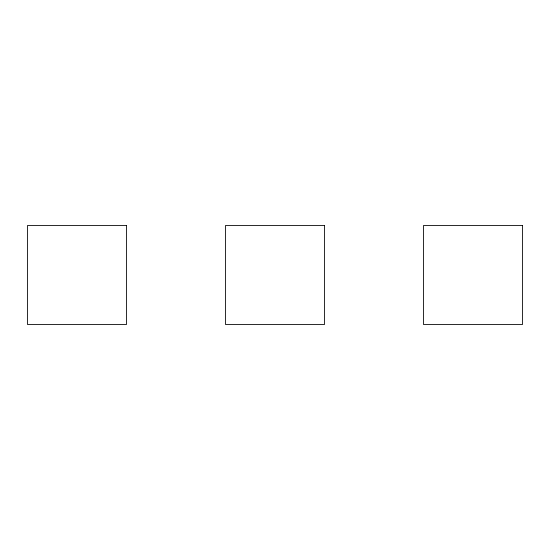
<?xml version="1.0" encoding="UTF-8"?>
<svg xmlns="http://www.w3.org/2000/svg" width="550" height="550" viewBox="0 0 550 550"><rect width="100%" height="100%" fill="white"/><g stroke="black" fill="none" stroke-linecap="round" stroke-linejoin="round"><path stroke-width="0.82" d="M126.5 225.5L27.5 225.5L27.5 324.5L126.5 324.5L126.5 225.5M324.5 225.5L225.5 225.5L225.5 324.5L324.5 324.5L324.5 225.5M522.5 225.5L423.5 225.5L423.5 324.5L522.5 324.5L522.5 225.5"/></g></svg>
